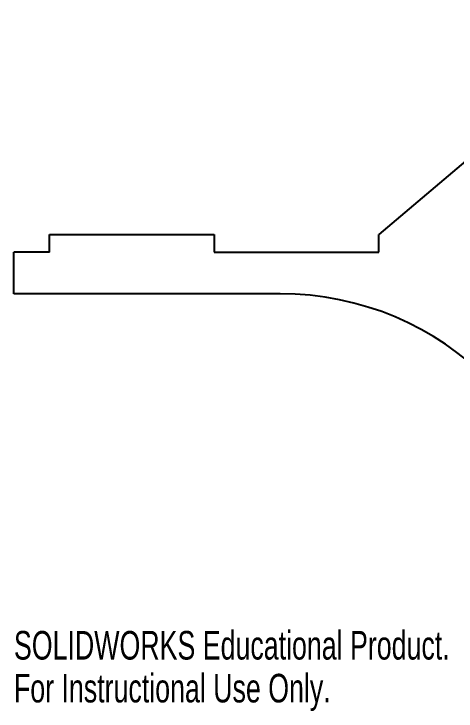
# Model space of a CAD drawing. Header units: millimetres. Extents: x -152 to 152, y -48 to 197.
# Drawn here: x -152.5 to -77.7, y -47.6 to 70.3 of the extents above; entities that cross this region are included whole.
import ezdxf

# ---------------------------------------------------------------- set-up
doc = ezdxf.new("R2010")
doc.units = ezdxf.units.MM
doc.styles.add('SLDTEXTSTYLE0', font='TXT', dxfattribs={"width": 0.7})

msp = doc.modelspace()

# ---------------------------------------------------------------- linework, layer by layer
at = {"color": 7, "linetype": 'Continuous', "lineweight": 25}
for p, q in [((-12.82, 99.11), (-90.82, 33)), ((-146.5, 30), (-146.5, 33)), ((-146.5, 33), (-118.66, 33)), ((-118.66, 33), (-118.66, 30)), ((-90.82, 30), (-90.82, 33)), ((-152.5, 23), (-152.5, 30)), ((-146.5, 30), (-152.5, 30)), ((-118.66, 30), (-90.82, 30)), ((-107.5, 23), (-152.5, 23))]:
    msp.add_line(p, q, dxfattribs=at)
msp.add_arc((-107.5, -27), 50, 0, 90, dxfattribs=at)

# ---------------------------------------------------------------- texts
at = {"color": 7, "linetype": 'Continuous', "char_height": 4.8336, "attachment_point": 1, "style": 'SLDTEXTSTYLE0'}
for s, insert in [('SOLIDWORKS Educational Product.', (-152.5, -34.02)), ('For Instructional Use Only.', (-152.5, -41.27))]:
    msp.add_mtext(s, dxfattribs=dict(at, insert=insert))

doc.saveas('drawing.dxf')
